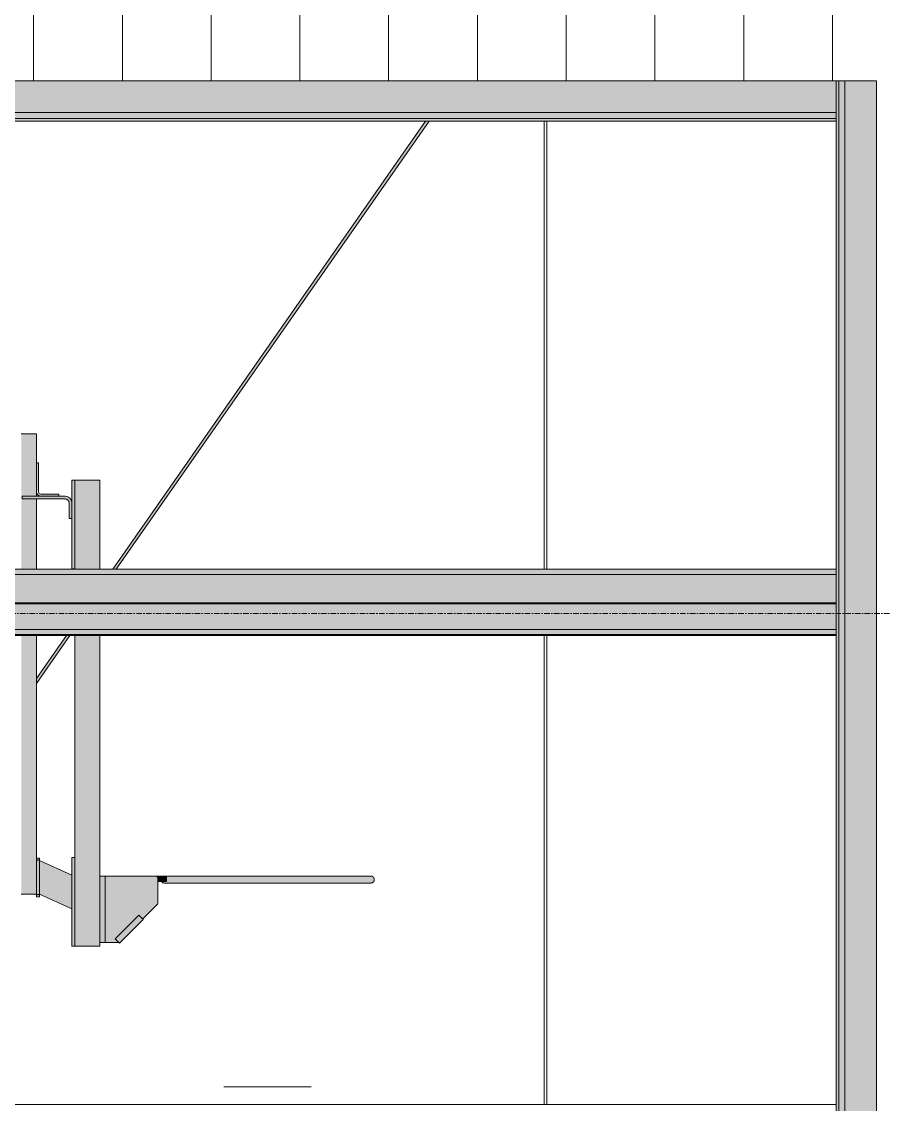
# Model space of a CAD drawing. Header units: inches. Extents: x 20426 to 92531, y -195 to 750.
# Drawn here: x 29809.4 to 29887, y 99.7 to 197.3 of the extents above; entities that cross this region are included whole.
import ezdxf

# ---------------------------------------------------------------- set-up
doc = ezdxf.new("R2010")
doc.units = ezdxf.units.IN
doc.header["$MEASUREMENT"] = 0
doc.linetypes.add('Grid Line 1_2_', pattern=[0.875, 0.5, -0.125, 0.125, -0.125])
for name, color, linetype, lineweight in [('A-FLOR-LEVL', 51, 'Continuous', 9), ('A-GLAZ-CWMG', 51, 'Continuous', 9), ('A-WALL-PATT', 111, 'Continuous', 13), ('L-SITE-WALL', 31, 'Continuous', 13), ('Q-SPCQ', 91, 'Continuous', 9), ('S-BEAM', 12, 'Continuous', 9)]:
    doc.layers.add(name, color=color, linetype=linetype, lineweight=lineweight)

# ---------------------------------------------------------------- blocks, each defined once
blk = doc.blocks.new('Girt_Z - 8_D-790721-Elevation - East')
at = {"layer": 'S-BEAM'}
blk.add_line((-22332.806, 99.732), (-22113.675, 99.732), dxfattribs=at)
blk = doc.blocks.new('Girt_Z - 8_D-V67-Elevation - East')
at = {"layer": 'S-BEAM'}
for points in [[(-22113.675, 147.5), (-22113.675, 147.982), (-22332.806, 147.982), (-22332.806, 147.5), (-22143.085, 147.5)], [(-22113.675, 145.133), (-22113.675, 147.5), (-22332.806, 147.5), (-22332.806, 145.133), (-22143.085, 145.133)], [(-22113.675, 144.945), (-22113.675, 145.133), (-22332.806, 145.133), (-22332.806, 144.945), (-22143.085, 144.945)]]:
    blk.add_hatch(color=256, dxfattribs=at).paths.add_polyline_path(points, flags=0)
h = blk.add_hatch(color=256, dxfattribs=at)
h.paths.add_polyline_path([(-22329.824, 144.87), (-22113.675, 144.914), (-22113.675, 144.945), (-22329.822, 144.908), (-22329.824, 144.871)], flags=0)
h.paths.add_polyline_path([(-22332.806, 144.87), (-22331.075, 144.909), (-22331.072, 144.945), (-22332.806, 144.908), (-22332.806, 144.871)], flags=0)
h = blk.add_hatch(color=256, dxfattribs=at)
h.paths.add_polyline_path([(-22113.675, 142.551), (-22113.675, 144.87), (-22329.824, 144.87), (-22329.988, 142.551), (-22143.085, 142.551)], flags=0)
h.paths.add_polyline_path([(-22332.806, 142.551), (-22331.241, 142.551), (-22331.077, 144.87), (-22332.806, 144.87)], flags=0)
h = blk.add_hatch(color=256, dxfattribs=at)
h.paths.add_polyline_path([(-22113.675, 142.102), (-22113.675, 142.551), (-22329.988, 142.551), (-22330.02, 142.102), (-22143.085, 142.102)], flags=0)
h.paths.add_polyline_path([(-22332.806, 142.102), (-22331.273, 142.102), (-22331.241, 142.551), (-22332.806, 142.551)], flags=0)
h = blk.add_hatch(color=256, dxfattribs=at)
h.paths.add_polyline_path([(-22113.675, 142.018), (-22113.675, 142.102), (-22330.02, 142.102), (-22330.026, 142.018), (-22143.085, 142.018)], flags=0)
h.paths.add_polyline_path([(-22332.806, 142.018), (-22331.279, 142.018), (-22331.273, 142.102), (-22332.806, 142.102)], flags=0)
for p, q in [((-22332.806, 147.982), (-22113.675, 147.982)), ((-22332.806, 147.5), (-22113.675, 147.5)), ((-22332.806, 144.945), (-22113.675, 144.945)), ((-22329.824, 144.87), (-22113.675, 144.87)), ((-22329.988, 142.551), (-22113.675, 142.551)), ((-22330.026, 142.018), (-22113.675, 142.018)), ((-22330.02, 142.102), (-22113.675, 142.102))]:
    blk.add_line(p, q, dxfattribs=at)
blk = doc.blocks.new('Basketball_Backstop-Performance_Sports_Systems-3103-Ceiling_Hung - 27_-0_ to 27_-11 7_8_-652462-Elevation - East')
at = {"layer": 'Q-SPCQ'}
h = blk.add_hatch(color=256, dxfattribs=at)
h.paths.add_polyline_path([(-22185.74, 137.708), (-22182.776, 142.018), (-22183.036, 142.018), (-22185.74, 138.079), (-22185.74, 137.715)], flags=0)
h.paths.add_polyline_path([(-22178.853, 147.982), (-22178.568, 147.982), (-22150.425, 188.378), (-22150.676, 188.378), (-22178.866, 147.982)], flags=0)
h = blk.add_hatch(color=256, dxfattribs=at)
h.paths.add_polyline_path([(-22185.865, 118.688), (-22185.865, 142.018), (-22187.115, 142.018), (-22187.115, 118.688), (-22186.658, 118.688)], flags=0)
h.paths.add_polyline_path([(-22187.115, 147.982), (-22185.865, 147.982), (-22185.865, 154.313), (-22187.053, 154.313), (-22187.053, 154.563), (-22185.865, 154.563), (-22185.865, 160.188), (-22187.115, 160.188), (-22187.115, 149.066)], flags=0)
h = blk.add_hatch(color=256, dxfattribs=at)
h.paths.add_polyline_path([(-22185.865, 118.688), (-22185.74, 118.688), (-22185.791, 142.018), (-22185.865, 142.018), (-22185.865, 123.281)], flags=0)
h.paths.add_polyline_path([(-22185.865, 147.982), (-22185.74, 147.982), (-22185.777, 154.313), (-22185.865, 154.313), (-22185.865, 151.41)], flags=0)
h.paths.add_polyline_path([(-22185.861, 154.563), (-22185.74, 154.563), (-22185.777, 160.188), (-22185.865, 160.188), (-22185.865, 154.563)], flags=0)
h = blk.add_hatch(color=256, dxfattribs=at)
h.paths.add_polyline_path([(-22185.69, 154.75), (-22185.528, 154.844), (-22185.728, 154.84)], flags=0)
h.paths.add_polyline_path([(-22185.63, 154.672), (-22185.498, 154.805), (-22185.69, 154.75)], flags=0)
h.paths.add_polyline_path([(-22185.462, 154.575), (-22185.459, 154.775), (-22185.63, 154.672), (-22185.553, 154.613)], flags=0)
h.paths.add_polyline_path([(-22185.365, 154.563), (-22185.414, 154.756), (-22185.462, 154.575)], flags=0)
h.paths.add_polyline_path([(-22183.74, 154.563), (-22183.74, 154.75), (-22185.365, 154.75), (-22185.365, 154.563)], flags=0)
h.paths.add_polyline_path([(-22185.728, 154.84), (-22185.546, 154.889), (-22185.74, 154.938)], flags=0)
h.paths.add_polyline_path([(-22185.74, 154.938), (-22185.553, 154.938), (-22185.553, 157.563), (-22185.74, 157.563), (-22185.74, 156.098)], flags=0)
for points in [[(-22182.303, 148), (-22182.303, 156), (-22182.553, 156), (-22182.553, 148)], [(-22182.553, 152.563), (-22182.574, 154.099), (-22182.736, 154.379), (-22183.016, 154.541), (-22183.178, 154.563), (-22187.053, 154.563), (-22187.053, 154.313), (-22182.99, 154.262), (-22182.853, 154.125), (-22182.803, 153.938), (-22182.803, 152.563)], [(-22185.49, 121.688), (-22185.49, 121.813), (-22185.74, 121.813), (-22185.74, 121.688)], [(-22185.49, 118.688), (-22185.49, 121.688), (-22185.74, 121.688), (-22185.74, 118.688)], [(-22182.553, 117.353), (-22182.553, 120.384), (-22185.49, 121.688), (-22185.49, 118.688), (-22185.282, 118.593)], [(-22182.303, 114), (-22182.303, 122), (-22182.553, 122), (-22182.553, 114)], [(-22180.053, 114.312), (-22179.553, 114.312), (-22179.553, 120.312), (-22180.053, 120.312), (-22180.053, 115.5)], [(-22178.656, 114.312), (-22178.303, 114.312), (-22178.656, 114.666), (-22176.535, 116.787), (-22176.181, 116.434), (-22174.803, 117.812), (-22174.803, 120.062), (-22174.876, 120.239), (-22175.053, 120.312), (-22179.553, 120.312), (-22179.553, 114.312)], [(-22174.233, 119.812), (-22174.031, 119.812), (-22174.066, 120.312), (-22174.988, 120.304), (-22174.876, 120.239), (-22174.803, 120.062), (-22174.769, 119.812)], [(-22169.104, 120), (-22164.928, 120), (-22164.928, 120.312), (-22167.292, 120.293), (-22169.104, 120.306), (-22174.031, 120.287), (-22174.031, 120), (-22170.929, 120)], [(-22164.928, 120), (-22155.303, 120), (-22155.544, 120.272), (-22155.67, 120.312), (-22156.592, 120.292), (-22157.609, 120.291), (-22159.159, 120.288), (-22162.019, 120.31), (-22163.282, 120.27), (-22164.928, 120.271), (-22164.928, 120.081)], [(-22174.186, 119.687), (-22173.619, 119.728), (-22172.701, 119.694), (-22171.566, 119.732), (-22167.837, 119.69), (-22166.401, 119.726), (-22164.928, 119.729), (-22164.928, 120), (-22174.031, 120), (-22174.031, 119.812), (-22174.409, 119.812), (-22174.311, 119.728)], [(-22164.928, 119.687), (-22162.451, 119.704), (-22160.875, 119.711), (-22158.535, 119.697), (-22157.609, 119.715), (-22156.676, 119.712), (-22155.665, 119.689), (-22155.501, 119.742), (-22155.303, 120), (-22164.928, 120), (-22164.928, 119.698)], [(-22185.49, 118.563), (-22185.49, 118.688), (-22185.74, 118.688), (-22185.74, 118.563)], [(-22178.259, 114.268), (-22176.137, 116.39), (-22176.535, 116.787), (-22178.656, 114.666)]]:
    blk.add_hatch(color=256, dxfattribs=at).paths.add_polyline_path(points, flags=0)
h = blk.add_hatch(color=256, dxfattribs=at)
h.paths.add_polyline_path([(-22181.817, 114), (-22180.053, 114), (-22180.053, 142.018), (-22182.303, 142.018), (-22182.303, 114)], flags=0)
h.paths.add_polyline_path([(-22182.303, 147.982), (-22180.053, 147.982), (-22180.053, 156), (-22182.303, 156), (-22182.303, 151.41)], flags=0)
for p, q in [((-22150.676, 188.378), (-22178.873, 147.982)), ((-22178.568, 147.982), (-22150.371, 188.378)), ((-22187.115, 160.188), (-22185.865, 160.188)), ((-22185.865, 160.188), (-22185.74, 160.188)), ((-22185.74, 157.563), (-22185.74, 160.188)), ((-22185.553, 157.563), (-22185.74, 157.563)), ((-22185.74, 157.563), (-22185.74, 154.938)), ((-22185.553, 154.938), (-22185.553, 157.563)), ((-22182.553, 148), (-22182.553, 156)), ((-22182.553, 156), (-22182.303, 156)), ((-22182.303, 147.982), (-22182.303, 156)), ((-22182.303, 156), (-22180.053, 156)), ((-22182.303, 156), (-22182.303, 148)), ((-22180.053, 156), (-22180.053, 147.982)), ((-22183.178, 154.563), (-22187.053, 154.563)), ((-22187.053, 154.563), (-22187.053, 154.313)), ((-22187.053, 154.313), (-22183.178, 154.313)), ((-22185.74, 154.563), (-22185.74, 154.938)), ((-22185.74, 147.982), (-22185.74, 154.313)), ((-22183.74, 154.75), (-22185.365, 154.75)), ((-22185.365, 154.563), (-22183.74, 154.563)), ((-22183.74, 154.563), (-22183.74, 154.75)), ((-22182.803, 153.938), (-22182.803, 152.563)), ((-22182.803, 152.563), (-22182.553, 152.563)), ((-22182.303, 148), (-22182.553, 148)), ((-22183.036, 142.018), (-22185.757, 138.12)), ((-22185.757, 137.684), (-22182.732, 142.018)), ((-22185.74, 118.688), (-22185.74, 142.018)), ((-22182.303, 114), (-22182.303, 142.018)), ((-22180.053, 142.018), (-22180.053, 114)), ((-22185.49, 121.938), (-22185.74, 121.938)), ((-22185.49, 121.938), (-22185.49, 121.688)), ((-22185.49, 121.813), (-22185.49, 121.938)), ((-22182.553, 120.384), (-22185.49, 121.719)), ((-22185.49, 121.688), (-22185.49, 118.688)), ((-22182.553, 114), (-22182.553, 122)), ((-22182.553, 122), (-22182.303, 122)), ((-22182.303, 122), (-22182.303, 114)), ((-22180.053, 120.312), (-22179.553, 120.312)), ((-22175.053, 120.312), (-22179.553, 120.312)), ((-22179.553, 114.312), (-22179.553, 120.312)), ((-22175.053, 120.312), (-22174.031, 120.312)), ((-22174.031, 120.312), (-22174.031, 119.812)), ((-22174.803, 117.812), (-22174.803, 120.062)), ((-22174.031, 119.812), (-22174.803, 119.812)), ((-22185.865, 118.688), (-22187.115, 118.688)), ((-22185.74, 118.688), (-22185.865, 118.688)), ((-22185.74, 118.438), (-22185.74, 118.688)), ((-22185.74, 118.563), (-22185.74, 118.438)), ((-22185.74, 118.438), (-22185.49, 118.438)), ((-22185.49, 118.688), (-22182.553, 117.353)), ((-22185.49, 118.688), (-22185.49, 118.438)), ((-22185.49, 118.438), (-22185.49, 118.563)), ((-22176.181, 116.434), (-22174.803, 117.812)), ((-22176.535, 116.787), (-22178.656, 114.666)), ((-22176.137, 116.39), (-22178.259, 114.268)), ((-22176.535, 116.787), (-22176.137, 116.39)), ((-22179.553, 114.312), (-22180.053, 114.312)), ((-22179.553, 114.312), (-22178.303, 114.312)), ((-22178.259, 114.268), (-22178.656, 114.666)), ((-22182.303, 114), (-22182.553, 114)), ((-22180.053, 114), (-22182.303, 114)), ((-22168.867, 101.312), (-22164.928, 101.312)), ((-22164.928, 101.312), (-22160.989, 101.312))]:
    blk.add_line(p, q, dxfattribs=at)
at = {"layer": 'Q-SPCQ', "flags": 128}
for points in [[(-22174.549, 120.05), (-22174.547, 120.062), (-22174.544, 120.074), (-22174.541, 120.086), (-22174.537, 120.098), (-22174.533, 120.11), (-22174.528, 120.122), (-22174.523, 120.133), (-22174.517, 120.144), (-22174.512, 120.155), (-22174.505, 120.166), (-22174.498, 120.176), (-22174.491, 120.187), (-22174.483, 120.196), (-22174.475, 120.206), (-22174.467, 120.215), (-22174.458, 120.224), (-22174.449, 120.233), (-22174.439, 120.241), (-22174.43, 120.249), (-22174.42, 120.256), (-22174.409, 120.263), (-22174.399, 120.27), (-22174.388, 120.276), (-22174.376, 120.281), (-22174.365, 120.287), (-22174.354, 120.291), (-22174.342, 120.296), (-22174.33, 120.299), (-22174.318, 120.303), (-22174.306, 120.306), (-22174.293, 120.308), (-22174.281, 120.31), (-22174.269, 120.311), (-22174.256, 120.312), (-22174.244, 120.312), (-22174.24, 120.312)], [(-22164.928, 120.312), (-22165.3, 120.312), (-22165.672, 120.312), (-22166.043, 120.312), (-22166.411, 120.312), (-22166.778, 120.312), (-22167.141, 120.312), (-22167.501, 120.312), (-22167.857, 120.312), (-22168.208, 120.312), (-22168.554, 120.312), (-22168.894, 120.312), (-22169.228, 120.312), (-22169.555, 120.312), (-22169.874, 120.312), (-22170.186, 120.312), (-22170.489, 120.312), (-22170.783, 120.312), (-22171.068, 120.312), (-22171.343, 120.312), (-22171.608, 120.312), (-22171.862, 120.312), (-22172.105, 120.312), (-22172.337, 120.312), (-22172.557, 120.312), (-22172.764, 120.312), (-22172.959, 120.312), (-22173.141, 120.312), (-22173.31, 120.312), (-22173.466, 120.312), (-22173.607, 120.312), (-22173.735, 120.312), (-22173.849, 120.312), (-22173.949, 120.312), (-22174.034, 120.312), (-22174.105, 120.312), (-22174.161, 120.312), (-22174.202, 120.312), (-22174.228, 120.312), (-22174.24, 120.312), (-22174.24, 120.312)], [(-22174.24, 120.312), (-22174.233, 120.312), (-22174.211, 120.312), (-22174.173, 120.312)], [(-22173.973, 120.312), (-22173.878, 120.312), (-22173.768, 120.312), (-22173.643, 120.312), (-22173.505, 120.312), (-22173.353, 120.312), (-22173.188, 120.312), (-22173.009, 120.312), (-22172.818, 120.312), (-22172.614, 120.312), (-22172.397, 120.312), (-22172.169, 120.312), (-22171.929, 120.312), (-22171.678, 120.312), (-22171.416, 120.312), (-22171.144, 120.312), (-22170.861, 120.312), (-22170.57, 120.312), (-22170.269, 120.312), (-22169.959, 120.312), (-22169.642, 120.312), (-22169.317, 120.312), (-22168.985, 120.312), (-22168.647, 120.312), (-22168.302, 120.312), (-22167.952, 120.312), (-22167.598, 120.312), (-22167.239, 120.312), (-22166.876, 120.312), (-22166.511, 120.312), (-22166.142, 120.312), (-22165.772, 120.312), (-22165.401, 120.312), (-22165.028, 120.312), (-22164.928, 120.312)], [(-22164.928, 120.312), (-22164.555, 120.312), (-22164.184, 120.312), (-22163.813, 120.312), (-22163.444, 120.312), (-22163.078, 120.312), (-22162.714, 120.312), (-22162.354, 120.312), (-22161.998, 120.312), (-22161.647, 120.312), (-22161.301, 120.312), (-22160.961, 120.312), (-22160.627, 120.312), (-22160.301, 120.312), (-22159.981, 120.312), (-22159.67, 120.312), (-22159.366, 120.312), (-22159.072, 120.312), (-22158.787, 120.312), (-22158.512, 120.312), (-22158.247, 120.312), (-22157.993, 120.312), (-22157.75, 120.312), (-22157.519, 120.312), (-22157.299, 120.312), (-22157.092, 120.312), (-22156.897, 120.312), (-22156.715, 120.312), (-22156.546, 120.312), (-22156.39, 120.312), (-22156.248, 120.312), (-22156.12, 120.312), (-22156.006, 120.312), (-22155.907, 120.312), (-22155.821, 120.312), (-22155.751, 120.312), (-22155.695, 120.312), (-22155.654, 120.312), (-22155.627, 120.312), (-22155.616, 120.312), (-22155.615, 120.312)], [(-22155.615, 120.312), (-22155.623, 120.312), (-22155.645, 120.312), (-22155.682, 120.312), (-22155.734, 120.312), (-22155.801, 120.312), (-22155.882, 120.312), (-22155.978, 120.312), (-22156.088, 120.312), (-22156.212, 120.312), (-22156.35, 120.312), (-22156.502, 120.312), (-22156.668, 120.312), (-22156.846, 120.312), (-22157.038, 120.312), (-22157.242, 120.312), (-22157.458, 120.312), (-22157.687, 120.312), (-22157.927, 120.312), (-22158.178, 120.312), (-22158.44, 120.312), (-22158.712, 120.312), (-22158.994, 120.312), (-22159.286, 120.312), (-22159.587, 120.312), (-22159.896, 120.312), (-22160.214, 120.312), (-22160.539, 120.312), (-22160.871, 120.312), (-22161.209, 120.312), (-22161.553, 120.312), (-22161.903, 120.312), (-22162.258, 120.312), (-22162.617, 120.312), (-22162.979, 120.312), (-22163.345, 120.312), (-22163.713, 120.312), (-22164.083, 120.312), (-22164.455, 120.312), (-22164.827, 120.312), (-22164.928, 120.312)], [(-22155.615, 120.312), (-22155.603, 120.312), (-22155.59, 120.312), (-22155.578, 120.31), (-22155.566, 120.309), (-22155.553, 120.306), (-22155.541, 120.304), (-22155.529, 120.3), (-22155.517, 120.297), (-22155.505, 120.292), (-22155.494, 120.288), (-22155.482, 120.283), (-22155.471, 120.277), (-22155.46, 120.271), (-22155.449, 120.265), (-22155.439, 120.258), (-22155.429, 120.251), (-22155.419, 120.243), (-22155.409, 120.235), (-22155.4, 120.227), (-22155.391, 120.218), (-22155.383, 120.209), (-22155.374, 120.199), (-22155.367, 120.189), (-22155.359, 120.179), (-22155.352, 120.169), (-22155.346, 120.158), (-22155.34, 120.147), (-22155.334, 120.136), (-22155.329, 120.125), (-22155.324, 120.113), (-22155.32, 120.101), (-22155.316, 120.09), (-22155.313, 120.078), (-22155.31, 120.065), (-22155.307, 120.053), (-22155.305, 120.041), (-22155.304, 120.028), (-22155.303, 120.016), (-22155.303, 120.003), (-22155.303, 120)], [(-22174.24, 119.687), (-22174.253, 119.688), (-22174.265, 119.688), (-22174.278, 119.69), (-22174.29, 119.691), (-22174.302, 119.694), (-22174.315, 119.696), (-22174.327, 119.7), (-22174.339, 119.703), (-22174.35, 119.708), (-22174.362, 119.712), (-22174.373, 119.717), (-22174.385, 119.723), (-22174.396, 119.729), (-22174.406, 119.735), (-22174.417, 119.742), (-22174.427, 119.749), (-22174.437, 119.757), (-22174.446, 119.765), (-22174.456, 119.773), (-22174.464, 119.782), (-22174.473, 119.791), (-22174.481, 119.801), (-22174.489, 119.811), (-22174.496, 119.821), (-22174.503, 119.831), (-22174.51, 119.842), (-22174.516, 119.853), (-22174.522, 119.864), (-22174.527, 119.875), (-22174.532, 119.887), (-22174.536, 119.899), (-22174.54, 119.91), (-22174.543, 119.922), (-22174.546, 119.935), (-22174.548, 119.947)], [(-22174.034, 119.687), (-22174.105, 119.687), (-22174.161, 119.687), (-22174.202, 119.687), (-22174.228, 119.687), (-22174.24, 119.687), (-22174.24, 119.687)], [(-22174.24, 119.687), (-22174.233, 119.687), (-22174.211, 119.687), (-22174.173, 119.687), (-22174.121, 119.687), (-22174.055, 119.687), (-22173.973, 119.687), (-22173.878, 119.687), (-22173.768, 119.687), (-22173.643, 119.687), (-22173.505, 119.687), (-22173.353, 119.687), (-22173.188, 119.687), (-22173.009, 119.687), (-22172.818, 119.687), (-22172.614, 119.687), (-22172.397, 119.687), (-22172.169, 119.687), (-22171.929, 119.687), (-22171.678, 119.687), (-22171.416, 119.687), (-22171.144, 119.687), (-22170.861, 119.687), (-22170.57, 119.687), (-22170.269, 119.687), (-22169.959, 119.687), (-22169.642, 119.687), (-22169.317, 119.687), (-22168.985, 119.687), (-22168.647, 119.687), (-22168.302, 119.687), (-22167.952, 119.687), (-22167.598, 119.687), (-22167.239, 119.687), (-22166.876, 119.687), (-22166.511, 119.687), (-22166.142, 119.687), (-22165.772, 119.687), (-22165.401, 119.687), (-22165.028, 119.687), (-22164.928, 119.687)], [(-22164.928, 119.687), (-22164.555, 119.687), (-22164.184, 119.687), (-22163.813, 119.687), (-22163.444, 119.687), (-22163.078, 119.687), (-22162.714, 119.687), (-22162.354, 119.687), (-22161.998, 119.687), (-22161.647, 119.687), (-22161.301, 119.687), (-22160.961, 119.687), (-22160.627, 119.687), (-22160.301, 119.687), (-22159.981, 119.687), (-22159.67, 119.687), (-22159.366, 119.687), (-22159.072, 119.687), (-22158.787, 119.687), (-22158.512, 119.687), (-22158.247, 119.687), (-22157.993, 119.687), (-22157.75, 119.687), (-22157.519, 119.687), (-22157.299, 119.687), (-22157.092, 119.687), (-22156.897, 119.687), (-22156.715, 119.687), (-22156.546, 119.687), (-22156.39, 119.687), (-22156.248, 119.687), (-22156.12, 119.687), (-22156.006, 119.687), (-22155.907, 119.687), (-22155.821, 119.687), (-22155.751, 119.687), (-22155.695, 119.687), (-22155.654, 119.687), (-22155.627, 119.687), (-22155.616, 119.687), (-22155.615, 119.687)], [(-22155.615, 119.687), (-22155.623, 119.687), (-22155.645, 119.687), (-22155.682, 119.687), (-22155.734, 119.687), (-22155.801, 119.687), (-22155.882, 119.687)], [(-22155.303, 120), (-22155.303, 119.988), (-22155.304, 119.975), (-22155.305, 119.963), (-22155.307, 119.95), (-22155.309, 119.938), (-22155.312, 119.926), (-22155.315, 119.914), (-22155.319, 119.902), (-22155.323, 119.89), (-22155.327, 119.878), (-22155.333, 119.867), (-22155.338, 119.856), (-22155.344, 119.845), (-22155.351, 119.834), (-22155.357, 119.824), (-22155.365, 119.813), (-22155.372, 119.804), (-22155.38, 119.794), (-22155.389, 119.785), (-22155.398, 119.776), (-22155.407, 119.767), (-22155.416, 119.759), (-22155.426, 119.751), (-22155.436, 119.744), (-22155.446, 119.737), (-22155.457, 119.73), (-22155.468, 119.724), (-22155.479, 119.719), (-22155.491, 119.713), (-22155.502, 119.709), (-22155.514, 119.704), (-22155.526, 119.701), (-22155.538, 119.697), (-22155.55, 119.694), (-22155.562, 119.692), (-22155.575, 119.69), (-22155.587, 119.689), (-22155.599, 119.688), (-22155.612, 119.688), (-22155.615, 119.687)]]:
    blk.add_lwpolyline(points, dxfattribs=at)
at = {"layer": 'Q-SPCQ'}
for centre, radius, start, end in [((-22185.365, 154.938), 0.375, 180, 270), ((-22185.365, 154.938), 0.188, 180, 270), ((-22183.178, 153.938), 0.625, 0, 90), ((-22183.178, 153.938), 0.375, 0, 90), ((-22175.053, 120.062), 0.25, 0, 90)]:
    blk.add_arc(centre, radius, start, end, dxfattribs=at)
blk = doc.blocks.new('Rectangular Mullion - Profile_Polycarbonate_Upper and left-750928-Elevation - East')
at = {"layer": 'A-GLAZ-CWMG'}
for points in [[(-22124.048, 189.166), (-22113.675, 189.166), (-22113.675, 192), (-22332.806, 192), (-22332.806, 189.166), (-22143.085, 189.166)], [(-22191.5, 188.628), (-22113.675, 188.628), (-22113.675, 189.166), (-22332.806, 189.166), (-22332.806, 188.628), (-22196.341, 188.628)], [(-22196.341, 188.378), (-22113.675, 188.378), (-22113.675, 188.628), (-22332.806, 188.628), (-22332.806, 188.378), (-22201.183, 188.378)]]:
    blk.add_hatch(color=256, dxfattribs=at).paths.add_polyline_path(points, flags=0)
for p, q in [((-22113.675, 192), (-22113.675, 189.166)), ((-22113.675, 189.166), (-22332.806, 189.166)), ((-22113.675, 188.628), (-22332.806, 188.628)), ((-22113.675, 188.628), (-22113.675, 188.378)), ((-22113.675, 188.378), (-22332.806, 188.378))]:
    blk.add_line(p, q, dxfattribs=at)
blk = doc.blocks.new('Rectangular Mullion - Profile_Polycarbonate_right-752686-Elevation - East')
at = {"layer": 'A-GLAZ-CWMG'}
for points in [[(-22113.675, 0), (-22113.425, 0), (-22113.425, 192), (-22113.675, 192), (-22113.675, 1.456)], [(-22113.425, 0), (-22112.887, 0), (-22112.887, 192), (-22113.425, 192), (-22113.425, 95.152)], [(-22110.053, 0), (-22110.053, 192), (-22112.887, 192), (-22112.887, 0)]]:
    blk.add_hatch(color=256, dxfattribs=at).paths.add_polyline_path(points, flags=0)
for p, q in [((-22113.425, 0), (-22113.425, 192)), ((-22112.887, 0), (-22112.887, 192)), ((-22113.675, 1.456), (-22113.675, 189.166))]:
    blk.add_line(p, q, dxfattribs=at)

msp = doc.modelspace()

# ---------------------------------------------------------------- hatches: boundary and pattern name
at = {"layer": 'A-WALL-PATT', "lineweight": 9}
h = msp.add_hatch(dxfattribs=at)
h.set_pattern_fill('FP_19', color=256, style=0, pattern_type=2)
h.set_pattern_definition([(90, (-21125.543, 0), (-8, 5e-16), [])])
h.paths.add_polyline_path([(30870.928, 0), (30870.928, 391.356), (29627.018, 339.527), (29627.018, 241.25), (29660.043, 241.25), (29660.043, 192), (29886.418, 192), (29886.418, 0), (30821.683, 0)], flags=0)
h = msp.add_hatch(dxfattribs=at)
h.set_pattern_fill('FP_20', color=256, style=0, pattern_type=2)
h.set_pattern_definition([(0, (-22301.68, 0.25), (-193, 193), [48, -145]), (90, (-22301.68, 0.25), (-193, 1e-14), [96.25, -96.75]), (180, (-22253.68, 96.5), (-193, 193), [48, -145]), (90, (-22253.68, 0.25), (-193, 1e-14), [96.25, -96.75]), (180, (-22253.68, 96.75), (-193, 193), [48, -145]), (90, (-22253.68, 96.75), (-193, 1e-14), [96.25, -96.75]), (0, (-22301.68, 193), (-193, 193), [48, -145]), (90, (-22301.68, 96.75), (-193, 1e-14), [96.25, -96.75]), (0, (-22253.43, 48.25), (-193, 193), [48, -145]), (90, (-22253.43, 0), (-193, 1e-14), [48.25, -144.75]), (90, (-22205.43, 0), (-193, 1e-14), [48.25, -144.75]), (0, (-22253.43, 144.75), (-193, 193), [48, -145]), (90, (-22253.43, 48.5), (-193, 1e-14), [96.25, -96.75]), (180, (-22205.43, 48.5), (-193, 193), [48, -145]), (90, (-22205.43, 48.5), (-193, 1e-14), [96.25, -96.75]), (90, (-22253.43, 145), (-193, 1e-14), [48, -145]), (180, (-22205.43, 145), (-193, 193), [48, -145]), (90, (-22205.43, 145), (-193, 1e-14), [48, -145]), (0, (-22205.18, 0.25), (-193, 193), [48, -145]), (90, (-22205.18, 0.25), (-193, 1e-14), [96.25, -96.75]), (180, (-22157.18, 96.5), (-193, 193), [48, -145]), (90, (-22157.18, 0.25), (-193, 1e-14), [96.25, -96.75]), (180, (-22157.18, 96.75), (-193, 193), [48, -145]), (90, (-22157.18, 96.75), (-193, 1e-14), [96.25, -96.75]), (180, (-22157.18, 193), (-193, 193), [48, -145]), (90, (-22205.18, 96.75), (-193, 1e-14), [96.25, -96.75]), (0, (-22156.93, 48.25), (-193, 193), [48, -145]), (90, (-22156.93, 0), (-193, 1e-14), [48.25, -144.75]), (90, (-22108.93, 0), (-193, 1e-14), [48.25, -144.75]), (0, (-22156.93, 144.75), (-193, 193), [48, -145]), (90, (-22156.93, 48.5), (-193, 1e-14), [96.25, -96.75]), (180, (-22108.93, 48.5), (-193, 193), [48, -145]), (90, (-22108.93, 48.5), (-193, 1e-14), [96.25, -96.75]), (90, (-22156.93, 145), (-193, 1e-14), [48, -145]), (180, (-22108.93, 145), (-193, 193), [48, -145]), (90, (-22108.93, 145), (-193, 1e-14), [48, -145])])
h.paths.add_polyline_path([(30874.168, 0), (30874.168, 240), (30873.054, 240), (30873.054, 0)], flags=0)
h.paths.add_polyline_path([(29882.796, 2.244), (29882.796, 45.518), (29743.043, 45.518), (29743.043, 2.244), (29807.499, 2.244)], flags=0)
h.paths.add_polyline_path([(29807.499, 51.482), (29882.796, 51.482), (29882.796, 93.768), (29743.043, 93.768), (29743.043, 51.482)], flags=0)
h.paths.add_polyline_path([(29806.658, 119.357), (29806.577, 119.31), (29806.577, 119.364), (29806.626, 119.36)], flags=0)
h.paths.add_polyline_path([(29806.668, 119.437), (29806.626, 119.365), (29806.577, 119.422), (29806.658, 119.436)], flags=0)
h.paths.add_polyline_path([(29799.15, 128.136), (29799.01, 128.217), (29799.167, 128.312), (29799.153, 128.167)], flags=0)
h.paths.add_polyline_path([(29799.231, 128.125), (29799.158, 128.167), (29799.199, 128.312), (29799.229, 128.136)], flags=0)
h.paths.add_polyline_path([(29677.963, 99.732), (29882.796, 99.732), (29882.796, 142.018), (29816.418, 142.018), (29816.435, 120.312), (29840.97, 120.258), (29841.168, 120), (29840.927, 119.728), (29840.622, 119.581), (29838.946, 116.682), (29837.624, 114.727), (29836.686, 113.461), (29836.501, 113.069), (29836.375, 112.476), (29835.625, 107.569), (29835.458, 104.823), (29835.483, 101.312), (29827.604, 101.312), (29827.585, 106.007), (29827.304, 108.856), (29826.545, 113.208), (29826.119, 113.905), (29824.86, 115.57), (29823.339, 118.011), (29822.387, 119.695), (29822.16, 119.728), (29821.918, 119.812), (29821.668, 119.812), (29821.668, 117.812), (29820.29, 116.434), (29820.334, 116.39), (29818.212, 114.268), (29818.168, 114.312), (29816.418, 114.312), (29816.418, 114), (29813.918, 114), (29813.918, 117.353), (29810.981, 118.688), (29810.981, 118.563), (29810.731, 118.613), (29810.694, 118.688), (29809.231, 118.688), (29809.231, 118.813), (29806.668, 118.813), (29806.626, 119.437), (29806.481, 119.437), (29806.477, 119.75), (29806.106, 119.75), (29806.106, 119.312), (29806.356, 119.312), (29806.356, 119.125), (29806.106, 119.125), (29806.106, 116), (29799.481, 116), (29799.426, 119.762), (29799.307, 119.794), (29799.108, 119.823), (29798.977, 120), (29799.162, 120.208), (29799.307, 120.245), (29799.481, 120.25), (29799.481, 128.125), (29799.231, 128.136), (29799.231, 128.312), (29799.481, 128.317), (29799.481, 128.75), (29799.106, 128.75), (29799.106, 128.437), (29798.918, 128.437), (29798.918, 128), (29795.481, 128), (29795.481, 130.75), (29795.356, 130.75), (29795.308, 135.625), (29793.287, 135.618), (29792.863, 135.416), (29789.424, 142.018), (29666.784, 142.018), (29663.697, 99.732), (29676.853, 99.732)], flags=0)
h.paths.add_polyline_path([(29806.577, 119.217), (29806.512, 119.324), (29806.626, 119.281)], flags=0)
h.paths.add_polyline_path([(29806.437, 119.136), (29806.481, 119.285), (29806.577, 119.217), (29806.481, 119.154)], flags=0)
h.paths.add_polyline_path([(29806.356, 119.125), (29806.418, 119.204), (29806.418, 119.133)], flags=0)
h.paths.add_polyline_path([(29806.658, 135.044), (29806.577, 134.997), (29806.577, 135.052), (29806.626, 135.047)], flags=0)
h.paths.add_polyline_path([(29806.668, 135.125), (29806.626, 135.052), (29806.577, 135.11), (29806.658, 135.123)], flags=0)
h.paths.add_polyline_path([(29806.481, 120.25), (29806.481, 120.562), (29806.668, 120.562), (29806.668, 122.563), (29806.797, 122.611), (29806.856, 123.063), (29806.918, 123.063), (29806.918, 134.687), (29806.668, 134.687), (29806.626, 135.125), (29806.481, 135.125), (29806.477, 135.437), (29806.106, 135.437), (29806.106, 135), (29806.356, 135), (29806.356, 134.812), (29806.106, 134.812), (29806.161, 129.241), (29806.479, 129.215), (29806.609, 129), (29806.459, 128.797), (29806.106, 128.75), (29806.106, 120.875), (29806.356, 120.864), (29806.356, 120.687), (29806.106, 120.687), (29806.106, 120.25), (29806.477, 120.25)], flags=0)
h.paths.add_polyline_path([(29813.918, 120.384), (29813.918, 122), (29814.168, 122), (29814.168, 142.018), (29813.74, 142.018), (29810.731, 137.708), (29810.731, 121.813), (29810.981, 121.813), (29810.981, 121.719), (29811.049, 121.688)], flags=0)
h.paths.add_polyline_path([(29806.577, 120.783), (29806.42, 120.687), (29806.481, 120.846), (29806.512, 120.833)], flags=0)
h.paths.add_polyline_path([(29806.626, 120.719), (29806.512, 120.719), (29806.577, 120.783)], flags=0)
h.paths.add_polyline_path([(29806.658, 120.643), (29806.577, 120.69), (29806.626, 120.719)], flags=0)
h.paths.add_polyline_path([(29806.668, 120.562), (29806.589, 120.625), (29806.658, 120.643)], flags=0)
h.paths.add_polyline_path([(29806.388, 120.683), (29806.356, 120.875), (29806.428, 120.833), (29806.389, 120.687)], flags=0)
h.paths.add_polyline_path([(29808.918, 122.688), (29808.918, 123.063), (29809.231, 123.063), (29809.231, 134.687), (29808.793, 134.687), (29808.822, 123.063), (29808.882, 123.063), (29808.906, 122.813)], flags=0)
h.paths.add_polyline_path([(29799.01, 128.217), (29799.01, 128.3), (29799.075, 128.281)], flags=0)
h.paths.add_polyline_path([(29798.96, 128.281), (29798.96, 128.36), (29799.01, 128.31)], flags=0)
h.paths.add_polyline_path([(29798.929, 128.357), (29798.96, 128.43), (29798.998, 128.375), (29798.96, 128.365)], flags=0)
h.paths.add_polyline_path([(29799.481, 129.25), (29799.481, 129.687), (29799.231, 129.687), (29799.231, 129.875), (29799.481, 129.908), (29799.426, 135.45), (29799.307, 135.482), (29799.108, 135.511), (29798.977, 135.687), (29799.162, 135.896), (29799.307, 135.932), (29799.481, 135.937), (29799.481, 142.018), (29797.356, 142.018), (29797.356, 137.75), (29797.481, 137.75), (29797.445, 130.75), (29797.356, 130.75), (29797.356, 130), (29798.918, 130), (29798.96, 129.562), (29799.106, 129.562), (29799.11, 129.25)], flags=0)
h.paths.add_polyline_path([(29798.918, 129.562), (29798.96, 129.635), (29799.01, 129.578), (29798.929, 129.564)], flags=0)
h.paths.add_polyline_path([(29798.96, 129.719), (29799.01, 129.783), (29799.075, 129.676), (29799.01, 129.7)], flags=0)
h.paths.add_polyline_path([(29799.123, 129.625), (29798.929, 129.643), (29799.01, 129.69), (29799.11, 129.632)], flags=0)
h.paths.add_polyline_path([(29799.168, 129.671), (29799.01, 129.783), (29799.153, 129.833), (29799.167, 129.683)], flags=0)
h.paths.add_polyline_path([(29799.198, 129.683), (29799.168, 129.867), (29799.229, 129.864), (29799.199, 129.687)], flags=0)
h.paths.add_polyline_path([(29806.577, 134.904), (29806.512, 135.011), (29806.626, 134.969)], flags=0)
h.paths.add_polyline_path([(29806.437, 134.823), (29806.481, 134.972), (29806.577, 134.904), (29806.481, 134.841)], flags=0)
h.paths.add_polyline_path([(29806.356, 134.812), (29806.418, 134.892), (29806.418, 134.821)], flags=0)
h.paths.add_polyline_path([(29806.106, 135.937), (29806.481, 135.937), (29806.481, 136.25), (29806.668, 136.25), (29806.668, 136.687), (29806.918, 136.687), (29806.918, 142.018), (29806.106, 142.018), (29806.106, 136.562), (29806.356, 136.552), (29806.356, 136.375), (29806.106, 136.371), (29806.106, 136.25)], flags=0)
h.paths.add_polyline_path([(29806.577, 136.471), (29806.42, 136.375), (29806.481, 136.534), (29806.512, 136.521)], flags=0)
h.paths.add_polyline_path([(29806.626, 136.406), (29806.512, 136.406), (29806.577, 136.471)], flags=0)
h.paths.add_polyline_path([(29806.658, 136.331), (29806.577, 136.378), (29806.626, 136.406)], flags=0)
h.paths.add_polyline_path([(29806.668, 136.25), (29806.589, 136.312), (29806.658, 136.331)], flags=0)
h.paths.add_polyline_path([(29806.388, 136.371), (29806.356, 136.562), (29806.428, 136.521), (29806.389, 136.375)], flags=0)
h.paths.add_polyline_path([(29809.195, 136.687), (29809.231, 136.687), (29809.231, 142.018), (29808.793, 142.018), (29808.793, 136.687), (29809.168, 136.687)], flags=0)
h.paths.add_polyline_path([(29794.29, 137.375), (29795.356, 137.375), (29795.392, 137.75), (29795.481, 137.75), (29795.461, 142.018), (29791.538, 142.018), (29793.957, 137.375), (29794.26, 137.375)], flags=0)
h.paths.add_polyline_path([(29810.731, 138.144), (29813.435, 142.018), (29810.731, 142.018)], flags=0)
h.paths.add_polyline_path([(29775.922, 147.982), (29786.317, 147.982), (29765.274, 188.378), (29670.167, 188.378), (29667.219, 147.982), (29737.19, 147.982)], flags=0)
h.paths.add_polyline_path([(29799.481, 147.982), (29799.426, 161.762), (29799.307, 161.794), (29799.108, 161.823), (29798.977, 162), (29799.162, 162.208), (29799.307, 162.245), (29799.481, 162.25), (29799.481, 188.378), (29797.356, 188.378), (29797.356, 147.982)], flags=0)
h.paths.add_polyline_path([(29795.481, 147.982), (29795.481, 188.378), (29767.388, 188.378), (29788.432, 147.982), (29795.288, 147.982)], flags=0)
h.paths.add_polyline_path([(29806.658, 161.357), (29806.577, 161.31), (29806.577, 161.364), (29806.626, 161.36)], flags=0)
h.paths.add_polyline_path([(29806.668, 161.437), (29806.626, 161.365), (29806.577, 161.422), (29806.658, 161.436)], flags=0)
h.paths.add_polyline_path([(29806.793, 147.982), (29806.793, 148.438), (29806.668, 148.438), (29806.668, 148.938), (29806.793, 148.938), (29806.833, 160.188), (29806.918, 160.188), (29806.918, 161.75), (29806.793, 161.75), (29806.793, 160.438), (29806.668, 160.438), (29806.626, 161.437), (29806.481, 161.437), (29806.477, 161.75), (29806.106, 161.75), (29806.106, 161.312), (29806.356, 161.312), (29806.356, 161.125), (29806.106, 161.125), (29806.106, 147.982)], flags=0)
h.paths.add_polyline_path([(29808.793, 160.313), (29808.792, 160.313), (29808.793, 160.188)], flags=0)
h.paths.add_polyline_path([(29816.418, 147.982), (29817.598, 147.982), (29845.795, 188.378), (29806.106, 188.378), (29806.106, 162.875), (29806.356, 162.864), (29806.356, 162.687), (29806.106, 162.683), (29806.106, 162.25), (29806.481, 162.25), (29806.481, 162.562), (29806.668, 162.562), (29806.668, 164.313), (29806.793, 164.313), (29806.793, 162.25), (29806.918, 162.25), (29806.95, 164.313), (29808.793, 164.313), (29808.84, 160.313), (29809.043, 160.313), (29809.102, 160.188), (29810.731, 160.188), (29810.731, 157.563), (29810.918, 157.563), (29810.918, 154.938), (29810.731, 154.938), (29810.781, 154.563), (29811.106, 154.563), (29811.106, 154.75), (29812.731, 154.75), (29812.731, 154.563), (29813.481, 154.531), (29813.735, 154.379), (29813.897, 154.099), (29813.918, 154.379), (29813.918, 156), (29816.418, 156), (29816.418, 151.41)], flags=0)
h.paths.add_polyline_path([(29817.903, 147.982), (29882.796, 147.982), (29882.796, 188.378), (29846.1, 188.378), (29819.496, 150.264)], flags=0)
h.paths.add_polyline_path([(29810.731, 147.982), (29813.918, 148), (29813.918, 152.563), (29813.668, 152.563), (29813.618, 154.125), (29813.455, 154.273), (29813.293, 154.313), (29810.731, 154.3), (29810.731, 151.41)], flags=0)
h.paths.add_polyline_path([(29811.106, 154.563), (29811.012, 154.588), (29811.059, 154.75)], flags=0)
h.paths.add_polyline_path([(29811.009, 154.575), (29810.841, 154.672), (29811.012, 154.75), (29811.009, 154.613)], flags=0)
h.paths.add_polyline_path([(29810.841, 154.672), (29810.841, 154.767), (29810.918, 154.75)], flags=0)
h.paths.add_polyline_path([(29810.781, 154.75), (29810.781, 154.841), (29810.841, 154.784)], flags=0)
h.paths.add_polyline_path([(29810.744, 154.84), (29810.781, 154.925), (29810.841, 154.866), (29810.756, 154.844)], flags=0)
h.paths.add_polyline_path([(29806.577, 161.217), (29806.512, 161.324), (29806.626, 161.281)], flags=0)
h.paths.add_polyline_path([(29806.437, 161.136), (29806.481, 161.285), (29806.577, 161.217), (29806.481, 161.154)], flags=0)
h.paths.add_polyline_path([(29806.356, 161.125), (29806.418, 161.204), (29806.418, 161.133)], flags=0)
h.paths.add_polyline_path([(29806.577, 162.783), (29806.42, 162.687), (29806.481, 162.846), (29806.512, 162.833)], flags=0)
h.paths.add_polyline_path([(29806.626, 162.719), (29806.512, 162.719), (29806.577, 162.783)], flags=0)
h.paths.add_polyline_path([(29806.658, 162.643), (29806.577, 162.69), (29806.626, 162.719)], flags=0)
h.paths.add_polyline_path([(29806.668, 162.562), (29806.589, 162.625), (29806.658, 162.643)], flags=0)
h.paths.add_polyline_path([(29806.388, 162.683), (29806.356, 162.875), (29806.428, 162.833), (29806.389, 162.687)], flags=0)

# ---------------------------------------------------------------- linework, layer by layer
at = {"layer": 'A-FLOR-LEVL', "linetype": 'Grid Line 1_2_'}
msp.add_line((28833.6, 144), (31570.37, 144), dxfattribs=at)
at = {"layer": 'L-SITE-WALL'}
for p, q in [((29660.043, 192), (29886.418, 192)), ((29886.418, 192), (29886.418, 0))]:
    msp.add_line(p, q, dxfattribs=at)

# ---------------------------------------------------------------- block references
at = {"layer": 'A-GLAZ-CWMG'}
for name in ['Rectangular Mullion - Profile_Polycarbonate_Upper and left-750928-Elevation - East', 'Rectangular Mullion - Profile_Polycarbonate_right-752686-Elevation - East']:
    msp.add_blockref(name, (51996.471, 0), dxfattribs=at)
at = {"layer": 'Q-SPCQ'}
msp.add_blockref('Basketball_Backstop-Performance_Sports_Systems-3103-Ceiling_Hung - 27_-0_ to 27_-11 7_8_-652462-Elevation - East', (51996.471, 0), dxfattribs=at)
at = {"layer": 'S-BEAM'}
for name in ['Girt_Z - 8_D-V67-Elevation - East', 'Girt_Z - 8_D-790721-Elevation - East']:
    msp.add_blockref(name, (51996.471, 0), dxfattribs=at)

doc.saveas('drawing.dxf')
